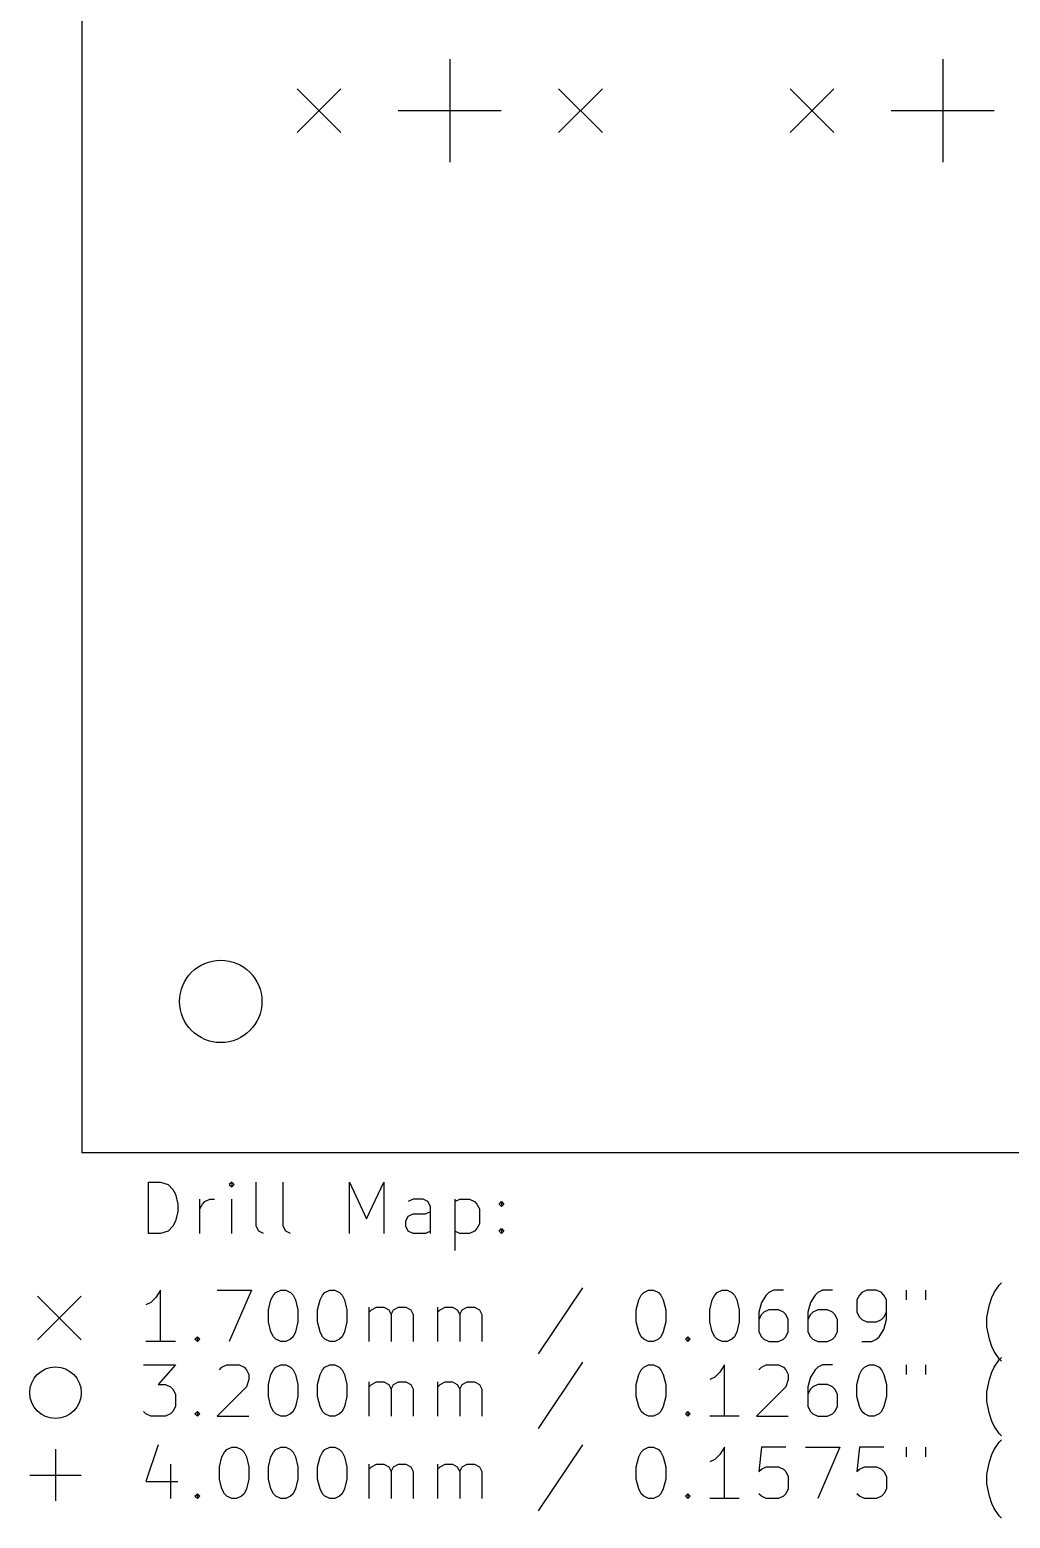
# Model space of a CAD drawing. Header units: millimetres. Extents: x 86 to 238, y -157 to -43.
# Drawn here: x 86.1 to 124.2, y -157.1 to -99.3 of the extents above; entities that cross this region are included whole.
import ezdxf

# ---------------------------------------------------------------- set-up
doc = ezdxf.new("R2010")
doc.units = ezdxf.units.MM
doc.layers.add('BLACK', color=250, linetype='CONTINUOUS')

msp = doc.modelspace()

# ---------------------------------------------------------------- linework, layer by layer
at = {"layer": 'BLACK', "linetype": 'CONTINUOUS'}
for p, q in [((88.10625, -61.9125), (88.10625, -142.875)), ((102.39375, -100.39375), (102.39375, -104.39375)), ((121.5425, -100.39375), (121.5425, -104.39375)), ((96.46375, -101.54375), (98.16375, -103.24375)), ((98.16375, -101.54375), (96.46375, -103.24375)), ((106.62375, -101.54375), (108.32375, -103.24375)), ((108.32375, -101.54375), (106.62375, -103.24375)), ((115.6125, -101.54375), (117.3125, -103.24375)), ((117.3125, -101.54375), (115.6125, -103.24375)), ((100.39375, -102.39375), (104.39375, -102.39375)), ((119.5425, -102.39375), (123.5425, -102.39375)), ((238.125, -142.875), (88.10625, -142.875)), ((90.689018, -146.014838), (90.689018, -144.014838)), ((90.689018, -144.014838), (91.165208, -144.014838)), ((91.165208, -144.014838), (91.450923, -144.110076)), ((91.450923, -144.110076), (91.641399, -144.300552)), ((91.641399, -144.300552), (91.736637, -144.491028)), ((91.736637, -144.491028), (91.831875, -144.87198)), ((93.927113, -144.014838), (93.831875, -144.110076)), ((93.831875, -144.110076), (93.927113, -144.205314)), ((94.022351, -144.110076), (93.927113, -144.014838)), ((93.927113, -144.014838), (93.927113, -144.205314)), ((93.927113, -144.205314), (94.022351, -144.110076)), ((94.879494, -145.729123), (94.879494, -144.014838)), ((95.927113, -145.729123), (95.927113, -144.014838)), ((98.498542, -146.014838), (98.498542, -144.014838)), ((98.498542, -144.014838), (99.165209, -145.443409)), ((99.165209, -145.443409), (99.831875, -144.014838)), ((99.831875, -144.014838), (99.831875, -146.014838)), ((91.831875, -144.87198), (91.831875, -145.157695)), ((92.689018, -146.014838), (92.689018, -144.681504)), ((92.689018, -145.062457), (92.784256, -144.87198)), ((92.784256, -144.87198), (92.879494, -144.776742)), ((92.879494, -144.776742), (93.06997, -144.681504)), ((93.06997, -144.681504), (93.260447, -144.681504)), ((93.927113, -146.014838), (93.927113, -144.681504)), ((100.974732, -144.681504), (100.784256, -144.776742)), ((101.355685, -144.681504), (100.974732, -144.681504)), ((101.546161, -144.776742), (101.355685, -144.681504)), ((101.641399, -144.967219), (101.546161, -144.776742)), ((101.641399, -146.014838), (101.641399, -144.967219)), ((102.59378, -144.681504), (102.59378, -146.681504)), ((102.59378, -144.776742), (102.784256, -144.681504)), ((102.784256, -144.681504), (103.165209, -144.681504)), ((103.165209, -144.681504), (103.355685, -144.776742)), ((103.355685, -144.776742), (103.450923, -144.87198)), ((103.450923, -144.87198), (103.546161, -145.062457)), ((103.546161, -145.062457), (103.546161, -145.633885)), ((104.308066, -144.87198), (104.403304, -144.776742)), ((104.403304, -144.967219), (104.308066, -144.87198)), ((104.403304, -144.776742), (104.498542, -144.87198)), ((104.403304, -144.776742), (104.403304, -144.967219)), ((104.498542, -144.87198), (104.403304, -144.967219)), ((91.736637, -145.538647), (91.641399, -145.729123)), ((91.831875, -145.157695), (91.736637, -145.538647)), ((100.689018, -145.538647), (100.784256, -145.348171)), ((100.689018, -145.729123), (100.689018, -145.538647)), ((100.784256, -145.348171), (100.974732, -145.252933)), ((100.974732, -145.252933), (101.450923, -145.252933)), ((101.450923, -145.252933), (101.641399, -145.157695)), ((103.546161, -145.633885), (103.450923, -145.824361)), ((91.165208, -146.014838), (90.689018, -146.014838)), ((91.450923, -145.9196), (91.165208, -146.014838)), ((91.641399, -145.729123), (91.450923, -145.9196)), ((94.974732, -145.9196), (94.879494, -145.729123)), ((95.165208, -146.014838), (94.974732, -145.9196)), ((96.022351, -145.9196), (95.927113, -145.729123)), ((96.212827, -146.014838), (96.022351, -145.9196)), ((100.784256, -145.9196), (100.689018, -145.729123)), ((100.974732, -146.014838), (100.784256, -145.9196)), ((101.450923, -146.014838), (100.974732, -146.014838)), ((101.641399, -145.9196), (101.450923, -146.014838)), ((102.784256, -146.014838), (102.59378, -145.9196)), ((103.165209, -146.014838), (102.784256, -146.014838)), ((103.355685, -145.9196), (103.165209, -146.014838)), ((103.450923, -145.824361), (103.355685, -145.9196)), ((104.308066, -145.9196), (104.403304, -145.824361)), ((104.403304, -146.014838), (104.308066, -145.9196)), ((104.403304, -145.824361), (104.498542, -145.9196)), ((104.403304, -145.824361), (104.403304, -146.014838)), ((104.498542, -145.9196), (104.403304, -146.014838)), ((123.546164, -148.310076), (123.73664, -148.024361)), ((123.73664, -148.024361), (123.831879, -147.929123)), ((86.38125, -148.45), (88.08125, -150.15)), ((88.08125, -148.45), (86.38125, -150.15)), ((90.974732, -148.500552), (90.784256, -148.691028)), ((91.165208, -148.214838), (90.974732, -148.500552)), ((91.165208, -150.214838), (91.165208, -148.214838)), ((93.355685, -148.214838), (94.689018, -148.214838)), ((94.689018, -148.214838), (93.831875, -150.214838)), ((95.355685, -148.976742), (95.450923, -148.59579)), ((95.450923, -148.59579), (95.546161, -148.405314)), ((95.546161, -148.405314), (95.641399, -148.310076)), ((95.641399, -148.310076), (95.831875, -148.214838)), ((95.831875, -148.214838), (96.022352, -148.214838)), ((96.022352, -148.214838), (96.212828, -148.310076)), ((96.212828, -148.310076), (96.308066, -148.405314)), ((96.308066, -148.405314), (96.403304, -148.59579)), ((96.403304, -148.59579), (96.498542, -148.976742)), ((97.260447, -148.976742), (97.355685, -148.59579)), ((97.355685, -148.59579), (97.450923, -148.405314)), ((97.450923, -148.405314), (97.546161, -148.310076)), ((97.546161, -148.310076), (97.736637, -148.214838)), ((97.736637, -148.214838), (97.927114, -148.214838)), ((97.927114, -148.214838), (98.11759, -148.310076)), ((98.11759, -148.310076), (98.212828, -148.405314)), ((98.212828, -148.405314), (98.308066, -148.59579)), ((98.308066, -148.59579), (98.403304, -148.976742)), ((107.546162, -148.1196), (105.831877, -150.691028)), ((109.641401, -148.976742), (109.736639, -148.59579)), ((109.736639, -148.59579), (109.831877, -148.405314)), ((109.831877, -148.405314), (109.927115, -148.310076)), ((109.927115, -148.310076), (110.117591, -148.214838)), ((110.117591, -148.214838), (110.308068, -148.214838)), ((110.308068, -148.214838), (110.498544, -148.310076)), ((110.498544, -148.310076), (110.593782, -148.405314)), ((110.593782, -148.405314), (110.68902, -148.59579)), ((110.68902, -148.59579), (110.784258, -148.976742)), ((112.498544, -148.976742), (112.593782, -148.59579)), ((112.593782, -148.59579), (112.68902, -148.405314)), ((112.68902, -148.405314), (112.784258, -148.310076)), ((112.784258, -148.310076), (112.974734, -148.214838)), ((112.974734, -148.214838), (113.165211, -148.214838)), ((113.165211, -148.214838), (113.355687, -148.310076)), ((113.355687, -148.310076), (113.450925, -148.405314)), ((113.450925, -148.405314), (113.546163, -148.59579)), ((113.546163, -148.59579), (113.641401, -148.976742)), ((114.68902, -148.405314), (114.498544, -148.691028)), ((114.784258, -148.310076), (114.68902, -148.405314)), ((114.974734, -148.214838), (114.784258, -148.310076)), ((115.355687, -148.214838), (114.974734, -148.214838)), ((116.593782, -148.405314), (116.403306, -148.691028)), ((116.68902, -148.310076), (116.593782, -148.405314)), ((116.879496, -148.214838), (116.68902, -148.310076)), ((117.260449, -148.214838), (116.879496, -148.214838)), ((118.308068, -148.405314), (118.21283, -148.59579)), ((118.21283, -148.59579), (118.21283, -149.07198)), ((118.403306, -148.310076), (118.308068, -148.405314)), ((118.593782, -148.214838), (118.403306, -148.310076)), ((118.974735, -148.214838), (118.593782, -148.214838)), ((119.165211, -148.310076), (118.974735, -148.214838)), ((119.260449, -148.405314), (119.165211, -148.310076)), ((119.355687, -148.59579), (119.260449, -148.405314)), ((119.355687, -149.357695), (119.355687, -148.59579)), ((120.117592, -148.214838), (120.117592, -148.59579)), ((120.879497, -148.214838), (120.879497, -148.59579)), ((123.355688, -148.786266), (123.450926, -148.500552)), ((123.450926, -148.500552), (123.546164, -148.310076)), ((90.784256, -148.691028), (90.59378, -148.786266)), ((95.355685, -149.452933), (95.355685, -148.976742)), ((96.498542, -148.976742), (96.498542, -149.452933)), ((97.260447, -149.452933), (97.260447, -148.976742)), ((98.403304, -148.976742), (98.403304, -149.452933)), ((99.260447, -150.214838), (99.260447, -148.881504)), ((99.260447, -149.07198), (99.355685, -148.976742)), ((99.355685, -148.976742), (99.546161, -148.881504)), ((99.546161, -148.881504), (99.831876, -148.881504)), ((99.831876, -148.881504), (100.022352, -148.976742)), ((100.022352, -148.976742), (100.11759, -149.167219)), ((100.11759, -149.167219), (100.212828, -148.976742)), ((100.11759, -149.167219), (100.11759, -150.214838)), ((100.212828, -148.976742), (100.403304, -148.881504)), ((100.403304, -148.881504), (100.689018, -148.881504)), ((100.689018, -148.881504), (100.879495, -148.976742)), ((100.879495, -148.976742), (100.974733, -149.167219)), ((100.974733, -149.167219), (100.974733, -150.214838)), ((101.927114, -150.214838), (101.927114, -148.881504)), ((101.927114, -149.07198), (102.022352, -148.976742)), ((102.022352, -148.976742), (102.212828, -148.881504)), ((102.212828, -148.881504), (102.498543, -148.881504)), ((102.498543, -148.881504), (102.689019, -148.976742)), ((102.689019, -148.976742), (102.784257, -149.167219)), ((102.784257, -149.167219), (102.879495, -148.976742)), ((102.784257, -149.167219), (102.784257, -150.214838)), ((102.879495, -148.976742), (103.069971, -148.881504)), ((103.069971, -148.881504), (103.355685, -148.881504)), ((103.355685, -148.881504), (103.546162, -148.976742)), ((103.546162, -148.976742), (103.6414, -149.167219)), ((103.6414, -149.167219), (103.6414, -150.214838)), ((109.641401, -149.452933), (109.641401, -148.976742)), ((110.784258, -148.976742), (110.784258, -149.452933)), ((112.498544, -149.452933), (112.498544, -148.976742)), ((113.641401, -148.976742), (113.641401, -149.452933)), ((114.498544, -148.691028), (114.403306, -149.07198)), ((114.403306, -149.07198), (114.403306, -149.833885)), ((114.498544, -149.167219), (114.403306, -149.357695)), ((114.593782, -149.07198), (114.498544, -149.167219)), ((114.784258, -148.976742), (114.593782, -149.07198)), ((115.165211, -148.976742), (114.784258, -148.976742)), ((115.355687, -149.07198), (115.165211, -148.976742)), ((115.450925, -149.167219), (115.355687, -149.07198)), ((115.546163, -149.357695), (115.450925, -149.167219)), ((116.403306, -148.691028), (116.308068, -149.07198)), ((116.308068, -149.07198), (116.308068, -149.833885)), ((116.403306, -149.167219), (116.308068, -149.357695)), ((116.498544, -149.07198), (116.403306, -149.167219)), ((116.68902, -148.976742), (116.498544, -149.07198)), ((117.069973, -148.976742), (116.68902, -148.976742)), ((117.260449, -149.07198), (117.069973, -148.976742)), ((117.355687, -149.167219), (117.260449, -149.07198)), ((117.450925, -149.357695), (117.355687, -149.167219)), ((118.21283, -149.07198), (118.308068, -149.262457)), ((119.260449, -149.262457), (119.355687, -149.07198)), ((123.26045, -149.262457), (123.355688, -148.786266)), ((95.450923, -149.833885), (95.355685, -149.452933)), ((96.498542, -149.452933), (96.403304, -149.833885)), ((97.355685, -149.833885), (97.260447, -149.452933)), ((98.403304, -149.452933), (98.308066, -149.833885)), ((109.736639, -149.833885), (109.641401, -149.452933)), ((110.784258, -149.452933), (110.68902, -149.833885)), ((112.593782, -149.833885), (112.498544, -149.452933)), ((113.641401, -149.452933), (113.546163, -149.833885)), ((115.546163, -149.833885), (115.546163, -149.357695)), ((117.450925, -149.833885), (117.450925, -149.357695)), ((118.308068, -149.262457), (118.403306, -149.357695)), ((118.403306, -149.357695), (118.593782, -149.452933)), ((118.593782, -149.452933), (118.974735, -149.452933)), ((118.974735, -149.452933), (119.165211, -149.357695)), ((119.069973, -150.024361), (119.260449, -149.738647)), ((119.165211, -149.357695), (119.260449, -149.262457)), ((119.260449, -149.738647), (119.355687, -149.357695)), ((123.26045, -149.643409), (123.26045, -149.262457)), ((123.355688, -150.1196), (123.26045, -149.643409)), ((91.736637, -150.214838), (90.59378, -150.214838)), ((92.498542, -150.1196), (92.59378, -150.024361)), ((92.59378, -150.214838), (92.498542, -150.1196)), ((92.59378, -150.024361), (92.689018, -150.1196)), ((92.59378, -150.024361), (92.59378, -150.214838)), ((92.689018, -150.1196), (92.59378, -150.214838)), ((95.546161, -150.024361), (95.450923, -149.833885)), ((95.641399, -150.1196), (95.546161, -150.024361)), ((95.831875, -150.214838), (95.641399, -150.1196)), ((96.022352, -150.214838), (95.831875, -150.214838)), ((96.212828, -150.1196), (96.022352, -150.214838)), ((96.308066, -150.024361), (96.212828, -150.1196)), ((96.403304, -149.833885), (96.308066, -150.024361)), ((97.450923, -150.024361), (97.355685, -149.833885)), ((97.546161, -150.1196), (97.450923, -150.024361)), ((97.736637, -150.214838), (97.546161, -150.1196)), ((97.927114, -150.214838), (97.736637, -150.214838)), ((98.11759, -150.1196), (97.927114, -150.214838)), ((98.212828, -150.024361), (98.11759, -150.1196)), ((98.308066, -149.833885), (98.212828, -150.024361)), ((109.831877, -150.024361), (109.736639, -149.833885)), ((109.927115, -150.1196), (109.831877, -150.024361)), ((110.117591, -150.214838), (109.927115, -150.1196)), ((110.308068, -150.214838), (110.117591, -150.214838)), ((110.498544, -150.1196), (110.308068, -150.214838)), ((110.593782, -150.024361), (110.498544, -150.1196)), ((110.68902, -149.833885), (110.593782, -150.024361)), ((111.546163, -150.1196), (111.641401, -150.024361)), ((111.641401, -150.214838), (111.546163, -150.1196)), ((111.641401, -150.024361), (111.736639, -150.1196)), ((111.641401, -150.024361), (111.641401, -150.214838)), ((111.736639, -150.1196), (111.641401, -150.214838)), ((112.68902, -150.024361), (112.593782, -149.833885)), ((112.784258, -150.1196), (112.68902, -150.024361)), ((112.974734, -150.214838), (112.784258, -150.1196)), ((113.165211, -150.214838), (112.974734, -150.214838)), ((113.355687, -150.1196), (113.165211, -150.214838)), ((113.450925, -150.024361), (113.355687, -150.1196)), ((113.546163, -149.833885), (113.450925, -150.024361)), ((114.403306, -149.833885), (114.498544, -150.024361)), ((114.498544, -150.024361), (114.593782, -150.1196)), ((114.593782, -150.1196), (114.784258, -150.214838)), ((114.784258, -150.214838), (115.165211, -150.214838)), ((115.165211, -150.214838), (115.355687, -150.1196)), ((115.355687, -150.1196), (115.450925, -150.024361)), ((115.450925, -150.024361), (115.546163, -149.833885)), ((116.308068, -149.833885), (116.403306, -150.024361)), ((116.403306, -150.024361), (116.498544, -150.1196)), ((116.498544, -150.1196), (116.68902, -150.214838)), ((116.68902, -150.214838), (117.069973, -150.214838)), ((117.069973, -150.214838), (117.260449, -150.1196)), ((117.260449, -150.1196), (117.355687, -150.024361)), ((117.355687, -150.024361), (117.450925, -149.833885)), ((118.403306, -150.214838), (118.784258, -150.214838)), ((118.784258, -150.214838), (118.974735, -150.1196)), ((118.974735, -150.1196), (119.069973, -150.024361)), ((123.450926, -150.405314), (123.355688, -150.1196)), ((123.546164, -150.59579), (123.450926, -150.405314)), ((123.73664, -150.881504), (123.546164, -150.59579)), ((123.73664, -150.924361), (123.831879, -150.829123)), ((123.831879, -150.976742), (123.73664, -150.881504)), ((90.498542, -151.114838), (91.736637, -151.114838)), ((91.736637, -151.114838), (91.06997, -151.876742)), ((93.450923, -151.305314), (93.546161, -151.210076)), ((93.546161, -151.210076), (93.736637, -151.114838)), ((93.736637, -151.114838), (94.212828, -151.114838)), ((94.212828, -151.114838), (94.403304, -151.210076)), ((94.403304, -151.210076), (94.498542, -151.305314)), ((94.498542, -151.305314), (94.59378, -151.49579)), ((94.59378, -151.49579), (94.59378, -151.686266)), ((95.355685, -151.876742), (95.450923, -151.49579)), ((95.450923, -151.49579), (95.546161, -151.305314)), ((95.546161, -151.305314), (95.641399, -151.210076)), ((95.641399, -151.210076), (95.831875, -151.114838)), ((95.831875, -151.114838), (96.022352, -151.114838)), ((96.022352, -151.114838), (96.212828, -151.210076)), ((96.212828, -151.210076), (96.308066, -151.305314)), ((96.308066, -151.305314), (96.403304, -151.49579)), ((96.403304, -151.49579), (96.498542, -151.876742)), ((97.260447, -151.876742), (97.355685, -151.49579)), ((97.355685, -151.49579), (97.450923, -151.305314)), ((97.450923, -151.305314), (97.546161, -151.210076)), ((97.546161, -151.210076), (97.736637, -151.114838)), ((97.736637, -151.114838), (97.927114, -151.114838)), ((97.927114, -151.114838), (98.11759, -151.210076)), ((98.11759, -151.210076), (98.212828, -151.305314)), ((98.212828, -151.305314), (98.308066, -151.49579)), ((98.308066, -151.49579), (98.403304, -151.876742)), ((107.546162, -151.0196), (105.831877, -153.591028)), ((109.641401, -151.876742), (109.736639, -151.49579)), ((109.736639, -151.49579), (109.831877, -151.305314)), ((109.831877, -151.305314), (109.927115, -151.210076)), ((109.927115, -151.210076), (110.117591, -151.114838)), ((110.117591, -151.114838), (110.308068, -151.114838)), ((110.308068, -151.114838), (110.498544, -151.210076)), ((110.498544, -151.210076), (110.593782, -151.305314)), ((110.593782, -151.305314), (110.68902, -151.49579)), ((110.68902, -151.49579), (110.784258, -151.876742)), ((112.879496, -151.400552), (112.68902, -151.591028)), ((113.069972, -151.114838), (112.879496, -151.400552)), ((113.069972, -153.114838), (113.069972, -151.114838)), ((114.403306, -151.305314), (114.498544, -151.210076)), ((114.498544, -151.210076), (114.68902, -151.114838)), ((114.68902, -151.114838), (115.165211, -151.114838)), ((115.165211, -151.114838), (115.355687, -151.210076)), ((115.355687, -151.210076), (115.450925, -151.305314)), ((115.450925, -151.305314), (115.546163, -151.49579)), ((115.546163, -151.49579), (115.546163, -151.686266)), ((116.593782, -151.305314), (116.403306, -151.591028)), ((116.68902, -151.210076), (116.593782, -151.305314)), ((116.879496, -151.114838), (116.68902, -151.210076)), ((117.260449, -151.114838), (116.879496, -151.114838)), ((118.21283, -151.876742), (118.308068, -151.49579)), ((118.308068, -151.49579), (118.403306, -151.305314)), ((118.403306, -151.305314), (118.498544, -151.210076)), ((118.498544, -151.210076), (118.68902, -151.114838)), ((118.68902, -151.114838), (118.879497, -151.114838)), ((118.879497, -151.114838), (119.069973, -151.210076)), ((119.069973, -151.210076), (119.165211, -151.305314)), ((119.165211, -151.305314), (119.260449, -151.49579)), ((119.260449, -151.49579), (119.355687, -151.876742)), ((120.117592, -151.114838), (120.117592, -151.49579)), ((120.879497, -151.114838), (120.879497, -151.49579)), ((123.355688, -151.686266), (123.450926, -151.400552)), ((123.450926, -151.400552), (123.546164, -151.210076)), ((123.546164, -151.210076), (123.73664, -150.924361)), ((91.06997, -151.876742), (91.355685, -151.876742)), ((91.355685, -151.876742), (91.546161, -151.97198)), ((91.546161, -151.97198), (91.641399, -152.067219)), ((91.641399, -152.067219), (91.736637, -152.257695)), ((94.498542, -151.97198), (93.355685, -153.114838)), ((94.59378, -151.686266), (94.498542, -151.97198)), ((95.355685, -152.352933), (95.355685, -151.876742)), ((96.498542, -151.876742), (96.498542, -152.352933)), ((97.260447, -152.352933), (97.260447, -151.876742)), ((98.403304, -151.876742), (98.403304, -152.352933)), ((99.260447, -153.114838), (99.260447, -151.781504)), ((99.260447, -151.97198), (99.355685, -151.876742)), ((99.355685, -151.876742), (99.546161, -151.781504)), ((99.546161, -151.781504), (99.831876, -151.781504)), ((99.831876, -151.781504), (100.022352, -151.876742)), ((100.022352, -151.876742), (100.11759, -152.067219)), ((100.11759, -152.067219), (100.212828, -151.876742)), ((100.11759, -152.067219), (100.11759, -153.114838)), ((100.212828, -151.876742), (100.403304, -151.781504)), ((100.403304, -151.781504), (100.689018, -151.781504)), ((100.689018, -151.781504), (100.879495, -151.876742)), ((100.879495, -151.876742), (100.974733, -152.067219)), ((100.974733, -152.067219), (100.974733, -153.114838)), ((101.927114, -153.114838), (101.927114, -151.781504)), ((101.927114, -151.97198), (102.022352, -151.876742)), ((102.022352, -151.876742), (102.212828, -151.781504)), ((102.212828, -151.781504), (102.498543, -151.781504)), ((102.498543, -151.781504), (102.689019, -151.876742)), ((102.689019, -151.876742), (102.784257, -152.067219)), ((102.784257, -152.067219), (102.879495, -151.876742)), ((102.784257, -152.067219), (102.784257, -153.114838)), ((102.879495, -151.876742), (103.069971, -151.781504)), ((103.069971, -151.781504), (103.355685, -151.781504)), ((103.355685, -151.781504), (103.546162, -151.876742)), ((103.546162, -151.876742), (103.6414, -152.067219)), ((103.6414, -152.067219), (103.6414, -153.114838)), ((109.641401, -152.352933), (109.641401, -151.876742)), ((110.784258, -151.876742), (110.784258, -152.352933)), ((112.68902, -151.591028), (112.498544, -151.686266)), ((115.450925, -151.97198), (114.308068, -153.114838)), ((115.546163, -151.686266), (115.450925, -151.97198)), ((116.403306, -151.591028), (116.308068, -151.97198)), ((116.308068, -151.97198), (116.308068, -152.733885)), ((116.403306, -152.067219), (116.308068, -152.257695)), ((116.498544, -151.97198), (116.403306, -152.067219)), ((116.68902, -151.876742), (116.498544, -151.97198)), ((117.069973, -151.876742), (116.68902, -151.876742)), ((117.260449, -151.97198), (117.069973, -151.876742)), ((117.355687, -152.067219), (117.260449, -151.97198)), ((117.450925, -152.257695), (117.355687, -152.067219)), ((118.21283, -152.352933), (118.21283, -151.876742)), ((119.355687, -151.876742), (119.355687, -152.352933)), ((123.26045, -152.162457), (123.355688, -151.686266)), ((91.736637, -152.257695), (91.736637, -152.733885)), ((95.450923, -152.733885), (95.355685, -152.352933)), ((96.498542, -152.352933), (96.403304, -152.733885)), ((97.355685, -152.733885), (97.260447, -152.352933)), ((98.403304, -152.352933), (98.308066, -152.733885)), ((109.736639, -152.733885), (109.641401, -152.352933)), ((110.784258, -152.352933), (110.68902, -152.733885)), ((117.450925, -152.733885), (117.450925, -152.257695)), ((118.308068, -152.733885), (118.21283, -152.352933)), ((119.355687, -152.352933), (119.260449, -152.733885)), ((123.26045, -152.543409), (123.26045, -152.162457)), ((123.355688, -153.0196), (123.26045, -152.543409)), ((90.59378, -153.0196), (90.498542, -152.924361)), ((90.784256, -153.114838), (90.59378, -153.0196)), ((91.355685, -153.114838), (90.784256, -153.114838)), ((91.546161, -153.0196), (91.355685, -153.114838)), ((91.641399, -152.924361), (91.546161, -153.0196)), ((91.736637, -152.733885), (91.641399, -152.924361)), ((92.498542, -153.0196), (92.59378, -152.924361)), ((92.59378, -153.114838), (92.498542, -153.0196)), ((92.59378, -152.924361), (92.689018, -153.0196)), ((92.59378, -152.924361), (92.59378, -153.114838)), ((92.689018, -153.0196), (92.59378, -153.114838)), ((93.355685, -153.114838), (94.59378, -153.114838)), ((95.546161, -152.924361), (95.450923, -152.733885)), ((95.641399, -153.0196), (95.546161, -152.924361)), ((95.831875, -153.114838), (95.641399, -153.0196)), ((96.022352, -153.114838), (95.831875, -153.114838)), ((96.212828, -153.0196), (96.022352, -153.114838)), ((96.308066, -152.924361), (96.212828, -153.0196)), ((96.403304, -152.733885), (96.308066, -152.924361)), ((97.450923, -152.924361), (97.355685, -152.733885)), ((97.546161, -153.0196), (97.450923, -152.924361)), ((97.736637, -153.114838), (97.546161, -153.0196)), ((97.927114, -153.114838), (97.736637, -153.114838)), ((98.11759, -153.0196), (97.927114, -153.114838)), ((98.212828, -152.924361), (98.11759, -153.0196)), ((98.308066, -152.733885), (98.212828, -152.924361)), ((109.831877, -152.924361), (109.736639, -152.733885)), ((109.927115, -153.0196), (109.831877, -152.924361)), ((110.117591, -153.114838), (109.927115, -153.0196)), ((110.308068, -153.114838), (110.117591, -153.114838)), ((110.498544, -153.0196), (110.308068, -153.114838)), ((110.593782, -152.924361), (110.498544, -153.0196)), ((110.68902, -152.733885), (110.593782, -152.924361)), ((111.546163, -153.0196), (111.641401, -152.924361)), ((111.641401, -153.114838), (111.546163, -153.0196)), ((111.641401, -152.924361), (111.736639, -153.0196)), ((111.641401, -152.924361), (111.641401, -153.114838)), ((111.736639, -153.0196), (111.641401, -153.114838)), ((113.641401, -153.114838), (112.498544, -153.114838)), ((114.308068, -153.114838), (115.546163, -153.114838)), ((116.308068, -152.733885), (116.403306, -152.924361)), ((116.403306, -152.924361), (116.498544, -153.0196)), ((116.498544, -153.0196), (116.68902, -153.114838)), ((116.68902, -153.114838), (117.069973, -153.114838)), ((117.069973, -153.114838), (117.260449, -153.0196)), ((117.260449, -153.0196), (117.355687, -152.924361)), ((117.355687, -152.924361), (117.450925, -152.733885)), ((118.403306, -152.924361), (118.308068, -152.733885)), ((118.498544, -153.0196), (118.403306, -152.924361)), ((118.68902, -153.114838), (118.498544, -153.0196)), ((118.879497, -153.114838), (118.68902, -153.114838)), ((119.069973, -153.0196), (118.879497, -153.114838)), ((119.165211, -152.924361), (119.069973, -153.0196)), ((119.260449, -152.733885), (119.165211, -152.924361)), ((123.450926, -153.305314), (123.355688, -153.0196)), ((123.546164, -153.49579), (123.450926, -153.305314)), ((123.73664, -153.781504), (123.546164, -153.49579)), ((123.831879, -153.876742), (123.73664, -153.781504)), ((91.06997, -154.2196), (90.59378, -155.648171)), ((93.736637, -154.410076), (93.927113, -154.314838)), ((93.927113, -154.314838), (94.11759, -154.314838)), ((94.11759, -154.314838), (94.308066, -154.410076)), ((95.641399, -154.410076), (95.831875, -154.314838)), ((95.831875, -154.314838), (96.022352, -154.314838)), ((96.022352, -154.314838), (96.212828, -154.410076)), ((97.546161, -154.410076), (97.736637, -154.314838)), ((97.736637, -154.314838), (97.927114, -154.314838)), ((97.927114, -154.314838), (98.11759, -154.410076)), ((107.546162, -154.2196), (105.831877, -156.791028)), ((109.927115, -154.410076), (110.117591, -154.314838)), ((110.117591, -154.314838), (110.308068, -154.314838)), ((110.308068, -154.314838), (110.498544, -154.410076)), ((113.069972, -154.314838), (112.879496, -154.600552)), ((113.069972, -156.314838), (113.069972, -154.314838)), ((114.498544, -154.314838), (114.403306, -155.267219)), ((115.450925, -154.314838), (114.498544, -154.314838)), ((116.21283, -154.314838), (117.546163, -154.314838)), ((117.546163, -154.314838), (116.68902, -156.314838)), ((118.308068, -154.314838), (118.21283, -155.267219)), ((119.260449, -154.314838), (118.308068, -154.314838)), ((120.117592, -154.314838), (120.117592, -154.69579)), ((120.879497, -154.314838), (120.879497, -154.69579)), ((123.546164, -154.410076), (123.73664, -154.124361)), ((123.73664, -154.124361), (123.831879, -154.029123)), ((87.08125, -154.4), (87.08125, -156.4)), ((93.450923, -155.076742), (93.546161, -154.69579)), ((93.546161, -154.69579), (93.641399, -154.505314)), ((93.641399, -154.505314), (93.736637, -154.410076)), ((94.308066, -154.410076), (94.403304, -154.505314)), ((94.403304, -154.505314), (94.498542, -154.69579)), ((94.498542, -154.69579), (94.59378, -155.076742)), ((95.355685, -155.076742), (95.450923, -154.69579)), ((95.450923, -154.69579), (95.546161, -154.505314)), ((95.546161, -154.505314), (95.641399, -154.410076)), ((96.212828, -154.410076), (96.308066, -154.505314)), ((96.308066, -154.505314), (96.403304, -154.69579)), ((96.403304, -154.69579), (96.498542, -155.076742)), ((97.260447, -155.076742), (97.355685, -154.69579)), ((97.355685, -154.69579), (97.450923, -154.505314)), ((97.450923, -154.505314), (97.546161, -154.410076)), ((98.11759, -154.410076), (98.212828, -154.505314)), ((98.212828, -154.505314), (98.308066, -154.69579)), ((98.308066, -154.69579), (98.403304, -155.076742)), ((109.641401, -155.076742), (109.736639, -154.69579)), ((109.736639, -154.69579), (109.831877, -154.505314)), ((109.831877, -154.505314), (109.927115, -154.410076)), ((110.498544, -154.410076), (110.593782, -154.505314)), ((110.593782, -154.505314), (110.68902, -154.69579)), ((110.68902, -154.69579), (110.784258, -155.076742)), ((112.68902, -154.791028), (112.498544, -154.886266)), ((112.879496, -154.600552), (112.68902, -154.791028)), ((123.26045, -155.362457), (123.355688, -154.886266)), ((123.355688, -154.886266), (123.450926, -154.600552)), ((123.450926, -154.600552), (123.546164, -154.410076)), ((86.08125, -155.4), (88.08125, -155.4)), ((91.546161, -154.981504), (91.546161, -156.314838)), ((93.450923, -155.552933), (93.450923, -155.076742)), ((94.59378, -155.076742), (94.59378, -155.552933)), ((95.355685, -155.552933), (95.355685, -155.076742)), ((96.498542, -155.076742), (96.498542, -155.552933)), ((97.260447, -155.552933), (97.260447, -155.076742)), ((98.403304, -155.076742), (98.403304, -155.552933)), ((99.260447, -156.314838), (99.260447, -154.981504)), ((99.260447, -155.17198), (99.355685, -155.076742)), ((99.355685, -155.076742), (99.546161, -154.981504)), ((99.546161, -154.981504), (99.831876, -154.981504)), ((99.831876, -154.981504), (100.022352, -155.076742)), ((100.022352, -155.076742), (100.11759, -155.267219)), ((100.11759, -155.267219), (100.212828, -155.076742)), ((100.11759, -155.267219), (100.11759, -156.314838)), ((100.212828, -155.076742), (100.403304, -154.981504)), ((100.403304, -154.981504), (100.689018, -154.981504)), ((100.689018, -154.981504), (100.879495, -155.076742)), ((100.879495, -155.076742), (100.974733, -155.267219)), ((100.974733, -155.267219), (100.974733, -156.314838)), ((101.927114, -156.314838), (101.927114, -154.981504)), ((101.927114, -155.17198), (102.022352, -155.076742)), ((102.022352, -155.076742), (102.212828, -154.981504)), ((102.212828, -154.981504), (102.498543, -154.981504)), ((102.498543, -154.981504), (102.689019, -155.076742)), ((102.689019, -155.076742), (102.784257, -155.267219)), ((102.784257, -155.267219), (102.879495, -155.076742)), ((102.784257, -155.267219), (102.784257, -156.314838)), ((102.879495, -155.076742), (103.069971, -154.981504)), ((103.069971, -154.981504), (103.355685, -154.981504)), ((103.355685, -154.981504), (103.546162, -155.076742)), ((103.546162, -155.076742), (103.6414, -155.267219)), ((103.6414, -155.267219), (103.6414, -156.314838)), ((109.641401, -155.552933), (109.641401, -155.076742)), ((110.784258, -155.076742), (110.784258, -155.552933)), ((114.403306, -155.267219), (114.498544, -155.17198)), ((114.498544, -155.17198), (114.68902, -155.076742)), ((114.68902, -155.076742), (115.165211, -155.076742)), ((115.165211, -155.076742), (115.355687, -155.17198)), ((115.355687, -155.17198), (115.450925, -155.267219)), ((115.450925, -155.267219), (115.546163, -155.457695)), ((115.546163, -155.457695), (115.546163, -155.933885)), ((118.21283, -155.267219), (118.308068, -155.17198)), ((118.308068, -155.17198), (118.498544, -155.076742)), ((118.498544, -155.076742), (118.974735, -155.076742)), ((118.974735, -155.076742), (119.165211, -155.17198)), ((119.165211, -155.17198), (119.260449, -155.267219)), ((119.260449, -155.267219), (119.355687, -155.457695)), ((119.355687, -155.457695), (119.355687, -155.933885)), ((123.26045, -155.743409), (123.26045, -155.362457)), ((90.59378, -155.648171), (91.831875, -155.648171)), ((92.498542, -156.2196), (92.59378, -156.124361)), ((92.59378, -156.124361), (92.689018, -156.2196)), ((92.59378, -156.124361), (92.59378, -156.314838)), ((93.546161, -155.933885), (93.450923, -155.552933)), ((93.641399, -156.124361), (93.546161, -155.933885)), ((93.736637, -156.2196), (93.641399, -156.124361)), ((94.403304, -156.124361), (94.308066, -156.2196)), ((94.498542, -155.933885), (94.403304, -156.124361)), ((94.59378, -155.552933), (94.498542, -155.933885)), ((95.450923, -155.933885), (95.355685, -155.552933)), ((95.546161, -156.124361), (95.450923, -155.933885)), ((95.641399, -156.2196), (95.546161, -156.124361)), ((96.308066, -156.124361), (96.212828, -156.2196)), ((96.403304, -155.933885), (96.308066, -156.124361)), ((96.498542, -155.552933), (96.403304, -155.933885)), ((97.355685, -155.933885), (97.260447, -155.552933)), ((97.450923, -156.124361), (97.355685, -155.933885)), ((97.546161, -156.2196), (97.450923, -156.124361)), ((98.212828, -156.124361), (98.11759, -156.2196)), ((98.308066, -155.933885), (98.212828, -156.124361)), ((98.403304, -155.552933), (98.308066, -155.933885)), ((109.736639, -155.933885), (109.641401, -155.552933)), ((109.831877, -156.124361), (109.736639, -155.933885)), ((109.927115, -156.2196), (109.831877, -156.124361)), ((110.593782, -156.124361), (110.498544, -156.2196)), ((110.68902, -155.933885), (110.593782, -156.124361)), ((110.784258, -155.552933), (110.68902, -155.933885)), ((111.546163, -156.2196), (111.641401, -156.124361)), ((111.641401, -156.124361), (111.736639, -156.2196)), ((111.641401, -156.124361), (111.641401, -156.314838)), ((114.498544, -156.2196), (114.403306, -156.124361)), ((115.450925, -156.124361), (115.355687, -156.2196)), ((115.546163, -155.933885), (115.450925, -156.124361)), ((118.308068, -156.2196), (118.21283, -156.124361)), ((119.260449, -156.124361), (119.165211, -156.2196)), ((119.355687, -155.933885), (119.260449, -156.124361)), ((123.355688, -156.2196), (123.26045, -155.743409)), ((92.59378, -156.314838), (92.498542, -156.2196)), ((92.689018, -156.2196), (92.59378, -156.314838)), ((93.927113, -156.314838), (93.736637, -156.2196)), ((94.11759, -156.314838), (93.927113, -156.314838)), ((94.308066, -156.2196), (94.11759, -156.314838)), ((95.831875, -156.314838), (95.641399, -156.2196)), ((96.022352, -156.314838), (95.831875, -156.314838)), ((96.212828, -156.2196), (96.022352, -156.314838)), ((97.736637, -156.314838), (97.546161, -156.2196)), ((97.927114, -156.314838), (97.736637, -156.314838)), ((98.11759, -156.2196), (97.927114, -156.314838)), ((110.117591, -156.314838), (109.927115, -156.2196)), ((110.308068, -156.314838), (110.117591, -156.314838)), ((110.498544, -156.2196), (110.308068, -156.314838)), ((111.641401, -156.314838), (111.546163, -156.2196)), ((111.736639, -156.2196), (111.641401, -156.314838)), ((113.641401, -156.314838), (112.498544, -156.314838)), ((114.68902, -156.314838), (114.498544, -156.2196)), ((115.165211, -156.314838), (114.68902, -156.314838)), ((115.355687, -156.2196), (115.165211, -156.314838)), ((118.498544, -156.314838), (118.308068, -156.2196)), ((118.974735, -156.314838), (118.498544, -156.314838)), ((119.165211, -156.2196), (118.974735, -156.314838)), ((123.450926, -156.505314), (123.355688, -156.2196)), ((123.546164, -156.69579), (123.450926, -156.505314)), ((123.73664, -156.981504), (123.546164, -156.69579)), ((123.831879, -157.076742), (123.73664, -156.981504))]:
    msp.add_line(p, q, dxfattribs=at)
at = {"layer": 'BLACK'}
for centre, radius in [((93.5, -137), 1.6), ((87.08125, -152.2), 1)]:
    msp.add_circle(centre, radius, dxfattribs=at)

doc.saveas('drawing.dxf')
